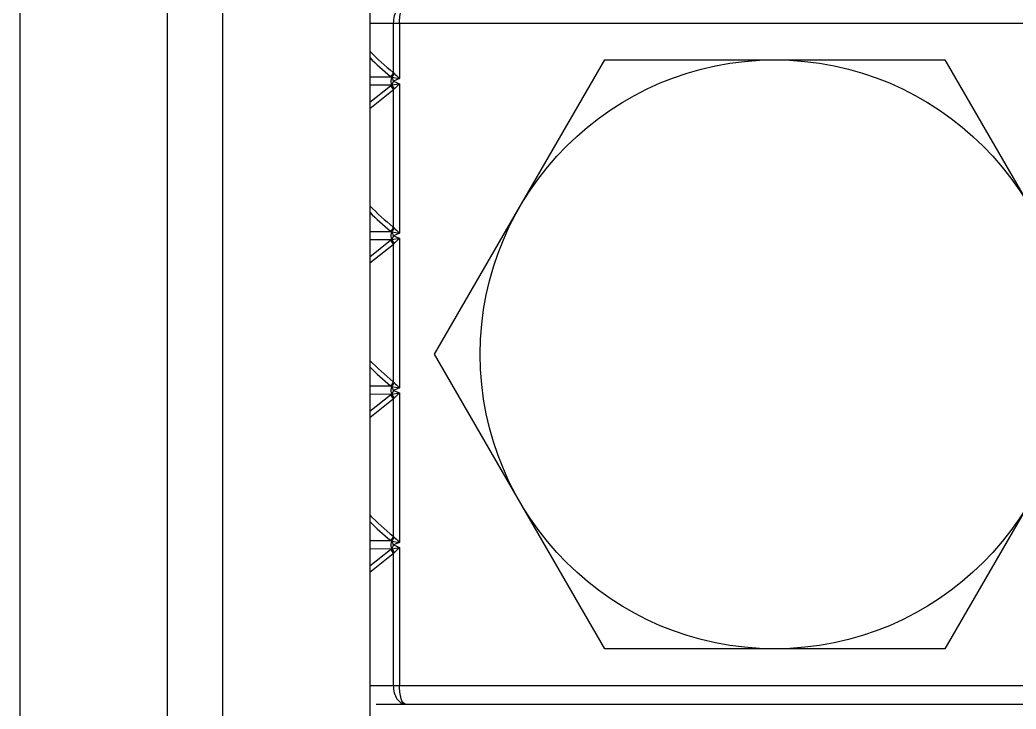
# Model space of a CAD drawing. Extents: x 4995099 to 5303443, y 4627657 to 4889583.
# Drawn here: x 5028668.5 to 5029071.1, y 4753318.7 to 4753597.3 of the extents above; entities that cross this region are included whole.
import ezdxf

# ---------------------------------------------------------------- set-up
doc = ezdxf.new("R2010")
doc.units = 0
doc.header["$LTSCALE"] = 1000
doc.header["$MEASUREMENT"] = 0
doc.layers.get('0').update_dxf_attribs({"color": 4, "linetype": 'CONTINUOUS'})

msp = doc.modelspace()

# ---------------------------------------------------------------- linework, layer by layer
at = {"linetype": 'Continuous'}
for p, q in [((5028668.47, 4754136.29), (5028668.47, 4748210.01)), ((5028728, 4754136.29), (5028728, 4748210.01)), ((5028750.33, 4754136.29), (5028750.33, 4748210.01)), ((5028809.86, 4754136.29), (5028809.86, 4748210.01)), ((5028809.86, 4753596.03), (5029137.28, 4753596.03)), ((5028819.39, 4753596.03), (5028819.39, 4753576.03)), ((5028821.87, 4753596.03), (5028821.87, 4753573.58)), ((5028836.09, 4753462.08), (5028904.83, 4753581.15)), ((5028904.83, 4753581.15), (5029042.31, 4753581.15)), ((5029042.31, 4753581.15), (5029111.06, 4753462.08)), ((5028819.6, 4753575.79), (5028819.39, 4753576.03)), ((5028819.69, 4753575.7), (5028819.6, 4753575.79)), ((5028818.61, 4753574.16), (5028809.86, 4753574.16)), ((5028818.56, 4753570.9), (5028809.86, 4753570.93)), ((5028809.86, 4753564.06), (5028818.25, 4753570.69)), ((5028818.56, 4753570.9), (5028818.75, 4753570.95)), ((5028818.76, 4753574.13), (5028818.61, 4753574.16)), ((5028818.75, 4753570.95), (5028818.81, 4753570.97)), ((5028818.8, 4753574.11), (5028821.87, 4753573.58)), ((5028819.49, 4753572.54), (5028818.81, 4753570.97)), ((5028818.81, 4753570.97), (5028821.87, 4753571.5)), ((5028821.87, 4753573.58), (5028819.49, 4753572.54)), ((5028819.49, 4753572.54), (5028821.87, 4753571.5)), ((5028821.87, 4753571.5), (5028821.87, 4753511.07)), ((5028809.86, 4753561.51), (5028819.39, 4753569.06)), ((5028819.39, 4753569.06), (5028819.57, 4753569.26)), ((5028819.39, 4753569.06), (5028819.39, 4753513.52)), ((5028819.57, 4753569.26), (5028819.67, 4753569.35)), ((5028819.67, 4753569.35), (5028819.73, 4753569.41)), ((5028818.61, 4753511.65), (5028809.86, 4753511.66)), ((5028818.76, 4753511.62), (5028818.61, 4753511.65)), ((5028818.8, 4753511.6), (5028821.87, 4753511.07)), ((5028819.6, 4753513.28), (5028819.39, 4753513.52)), ((5028821.87, 4753511.07), (5028819.49, 4753510.03)), ((5028819.69, 4753513.19), (5028819.6, 4753513.28)), ((5028818.56, 4753508.39), (5028809.86, 4753508.42)), ((5028809.86, 4753501.55), (5028818.25, 4753508.19)), ((5028809.86, 4753499.01), (5028819.39, 4753506.55)), ((5028818.56, 4753508.39), (5028818.75, 4753508.44)), ((5028818.75, 4753508.44), (5028818.81, 4753508.46)), ((5028819.49, 4753510.03), (5028818.81, 4753508.46)), ((5028818.81, 4753508.46), (5028821.87, 4753508.99)), ((5028819.39, 4753506.55), (5028819.57, 4753506.75)), ((5028819.39, 4753506.55), (5028819.39, 4753451.01)), ((5028819.49, 4753510.03), (5028821.87, 4753508.99)), ((5028819.57, 4753506.75), (5028819.67, 4753506.84)), ((5028819.67, 4753506.84), (5028819.73, 4753506.9)), ((5028821.87, 4753508.99), (5028821.87, 4753448.56)), ((5028904.83, 4753343.02), (5028836.09, 4753462.08)), ((5029111.06, 4753462.08), (5029042.31, 4753343.02)), ((5028819.6, 4753450.77), (5028819.39, 4753451.01)), ((5028819.69, 4753450.69), (5028819.6, 4753450.77)), ((5028818.61, 4753449.15), (5028809.86, 4753449.15)), ((5028818.56, 4753445.88), (5028809.86, 4753445.91)), ((5028809.86, 4753439.04), (5028818.25, 4753445.68)), ((5028818.56, 4753445.88), (5028818.75, 4753445.93)), ((5028818.76, 4753449.11), (5028818.61, 4753449.15)), ((5028818.75, 4753445.93), (5028818.81, 4753445.96)), ((5028818.8, 4753449.09), (5028821.87, 4753448.56)), ((5028819.49, 4753447.52), (5028818.81, 4753445.96)), ((5028818.81, 4753445.96), (5028821.87, 4753446.48)), ((5028821.87, 4753448.56), (5028819.49, 4753447.52)), ((5028819.49, 4753447.52), (5028821.87, 4753446.48)), ((5028821.87, 4753446.48), (5028821.87, 4753386.05)), ((5028809.86, 4753436.5), (5028819.39, 4753444.04)), ((5028819.39, 4753444.04), (5028819.57, 4753444.24)), ((5028819.39, 4753444.04), (5028819.39, 4753388.5)), ((5028819.57, 4753444.24), (5028819.67, 4753444.34)), ((5028819.67, 4753444.34), (5028819.73, 4753444.39)), ((5028818.61, 4753386.64), (5028809.86, 4753386.64)), ((5028818.76, 4753386.6), (5028818.61, 4753386.64)), ((5028818.8, 4753386.58), (5028821.87, 4753386.05)), ((5028819.6, 4753388.26), (5028819.39, 4753388.5)), ((5028821.87, 4753386.05), (5028819.49, 4753385.01)), ((5028819.69, 4753388.18), (5028819.6, 4753388.26)), ((5028818.56, 4753383.37), (5028809.86, 4753383.4)), ((5028809.86, 4753376.53), (5028818.25, 4753383.17)), ((5028809.86, 4753373.99), (5028819.39, 4753381.53)), ((5028818.56, 4753383.37), (5028818.75, 4753383.42)), ((5028818.75, 4753383.42), (5028818.81, 4753383.45)), ((5028819.49, 4753385.01), (5028818.81, 4753383.45)), ((5028818.81, 4753383.45), (5028821.87, 4753383.98)), ((5028819.39, 4753381.53), (5028819.57, 4753381.74)), ((5028819.39, 4753381.53), (5028819.39, 4753328.14)), ((5028819.49, 4753385.01), (5028821.87, 4753383.98)), ((5028819.57, 4753381.74), (5028819.67, 4753381.83)), ((5028819.67, 4753381.83), (5028819.73, 4753381.88)), ((5028821.87, 4753383.98), (5028821.87, 4753328.14)), ((5029042.31, 4753343.02), (5028904.83, 4753343.02)), ((5028809.86, 4753328.14), (5029137.28, 4753328.14)), ((5028812.47, 4753320.69), (5029134.67, 4753320.69))]:
    msp.add_line(p, q, dxfattribs=at)
msp.add_circle((5028973.57, 4753462.08), 119.06, dxfattribs=at)
for centre, radius, start, end in [((5028901.81, 4753676.59), 130.02, 224.9882, 230.6634), ((5028902.42, 4753675.39), 131.46, 225.2411, 230.1872), ((5028819.73, 4753576.19), 2.31, 230.2237, 240.9585), ((5028819.69, 4753568.87), 2.33, 119.1442, 128.3025), ((5028901.81, 4753614.08), 130.02, 224.9882, 230.6634), ((5028902.42, 4753612.88), 131.46, 225.2411, 230.1872), ((5028819.73, 4753513.68), 2.31, 230.2237, 240.9585), ((5028819.69, 4753506.36), 2.33, 119.1442, 128.3025), ((5028901.81, 4753551.57), 130.02, 224.9882, 230.6634), ((5028902.42, 4753550.37), 131.46, 225.2411, 230.1872), ((5028819.73, 4753451.17), 2.31, 230.2237, 240.9585), ((5028819.69, 4753443.85), 2.33, 119.1442, 128.3025), ((5028901.81, 4753489.06), 130.02, 224.9882, 230.6634), ((5028902.42, 4753487.86), 131.46, 225.2411, 230.1872), ((5028819.73, 4753388.66), 2.31, 230.2237, 240.9585), ((5028819.69, 4753381.34), 2.33, 119.1442, 128.3025)]:
    msp.add_arc(centre, radius, start, end, dxfattribs=at)
for points, knots in [([(5028824.26, 4753603.47), (5028823.63, 4753603.47), (5028822.24, 4753603.02), (5028820.66, 4753601.31), (5028819.63, 4753598.88), (5028819.39, 4753597.01), (5028819.39, 4753596.03)], [0, 0, 0, 0, 0.195972, 0.42512, 0.697797, 1, 1, 1, 1]), ([(5028821.87, 4753596.03), (5028821.87, 4753597.82), (5028822.13, 4753600.25), (5028823.09, 4753602.78), (5028823.91, 4753603.47), (5028824.26, 4753603.47)], [0, 0, 0, 0, 0.657525, 0.871922, 1, 1, 1, 1]), ([(5028819.69, 4753575.7), (5028819.86, 4753575.55), (5028820.6, 4753574.86), (5028821.32, 4753574.14), (5028821.87, 4753573.58)], [0, 0, 0, 0, 0.225254, 1, 1, 1, 1]), ([(5028818.78, 4753574.15), (5028818.67, 4753573.92), (5028818.33, 4753572.89), (5028818.4, 4753571.7), (5028818.75, 4753570.95)], [0, 0, 0, 0, 0.236634, 1, 1, 1, 1]), ([(5028819.49, 4753572.54), (5028819.42, 4753572.69), (5028819.19, 4753573.23), (5028818.91, 4753573.75), (5028818.78, 4753574.15)], [0, 0, 0, 0, 0.285481, 1, 1, 1, 1]), ([(5028819.73, 4753569.41), (5028819.9, 4753569.56), (5028820.62, 4753570.24), (5028821.33, 4753570.95), (5028821.87, 4753571.5)], [0, 0, 0, 0, 0.226794, 1, 1, 1, 1]), ([(5028818.78, 4753511.64), (5028818.67, 4753511.41), (5028818.33, 4753510.38), (5028818.4, 4753509.19), (5028818.75, 4753508.44)], [0, 0, 0, 0, 0.236634, 1, 1, 1, 1]), ([(5028819.49, 4753510.03), (5028819.42, 4753510.18), (5028819.19, 4753510.72), (5028818.91, 4753511.24), (5028818.78, 4753511.64)], [0, 0, 0, 0, 0.285481, 1, 1, 1, 1]), ([(5028819.69, 4753513.19), (5028819.86, 4753513.04), (5028820.6, 4753512.35), (5028821.32, 4753511.63), (5028821.87, 4753511.07)], [0, 0, 0, 0, 0.225254, 1, 1, 1, 1]), ([(5028819.73, 4753506.9), (5028819.9, 4753507.05), (5028820.62, 4753507.74), (5028821.33, 4753508.44), (5028821.87, 4753508.99)], [0, 0, 0, 0, 0.226794, 1, 1, 1, 1]), ([(5028819.69, 4753450.69), (5028819.86, 4753450.53), (5028820.6, 4753449.84), (5028821.32, 4753449.12), (5028821.87, 4753448.56)], [0, 0, 0, 0, 0.225254, 1, 1, 1, 1]), ([(5028818.78, 4753449.14), (5028818.67, 4753448.91), (5028818.33, 4753447.87), (5028818.4, 4753446.68), (5028818.75, 4753445.93)], [0, 0, 0, 0, 0.236634, 1, 1, 1, 1]), ([(5028819.49, 4753447.52), (5028819.42, 4753447.68), (5028819.19, 4753448.21), (5028818.91, 4753448.73), (5028818.78, 4753449.14)], [0, 0, 0, 0, 0.285481, 1, 1, 1, 1]), ([(5028819.73, 4753444.39), (5028819.9, 4753444.54), (5028820.62, 4753445.23), (5028821.33, 4753445.93), (5028821.87, 4753446.48)], [0, 0, 0, 0, 0.226794, 1, 1, 1, 1]), ([(5028818.78, 4753386.63), (5028818.67, 4753386.4), (5028818.33, 4753385.36), (5028818.4, 4753384.17), (5028818.75, 4753383.42)], [0, 0, 0, 0, 0.236634, 1, 1, 1, 1]), ([(5028819.49, 4753385.01), (5028819.42, 4753385.17), (5028819.19, 4753385.71), (5028818.91, 4753386.23), (5028818.78, 4753386.63)], [0, 0, 0, 0, 0.285481, 1, 1, 1, 1]), ([(5028819.69, 4753388.18), (5028819.86, 4753388.03), (5028820.6, 4753387.33), (5028821.32, 4753386.61), (5028821.87, 4753386.05)], [0, 0, 0, 0, 0.225254, 1, 1, 1, 1]), ([(5028819.73, 4753381.88), (5028819.9, 4753382.03), (5028820.62, 4753382.72), (5028821.33, 4753383.43), (5028821.87, 4753383.98)], [0, 0, 0, 0, 0.226794, 1, 1, 1, 1]), ([(5028819.39, 4753328.14), (5028819.39, 4753327.16), (5028819.63, 4753325.29), (5028820.66, 4753322.86), (5028822.24, 4753321.15), (5028823.63, 4753320.69), (5028824.26, 4753320.69)], [0, 0, 0, 0, 0.302203, 0.57488, 0.804028, 1, 1, 1, 1]), ([(5028824.26, 4753320.69), (5028823.91, 4753320.7), (5028823.09, 4753321.39), (5028822.13, 4753323.92), (5028821.87, 4753326.34), (5028821.87, 4753328.14)], [0, 0, 0, 0, 0.128078, 0.342475, 1, 1, 1, 1])]:
    msp.add_open_spline(points, degree=3, knots=knots, dxfattribs=at)
for points in [[(5028819.39, 4753576.03), (5028819.23, 4753575.39), (5028818.79, 4753574.78), (5028818.25, 4753574.41)], [(5028819.6, 4753575.79), (5028819.46, 4753575.17), (5028819.09, 4753574.57), (5028818.61, 4753574.16)], [(5028818.76, 4753574.13), (5028819.2, 4753574.55), (5028819.56, 4753575.11), (5028819.69, 4753575.7)], [(5028819.39, 4753569.06), (5028819.24, 4753569.7), (5028818.8, 4753570.32), (5028818.25, 4753570.69)], [(5028819.57, 4753569.26), (5028819.43, 4753569.89), (5028819.06, 4753570.5), (5028818.56, 4753570.9)], [(5028819.67, 4753569.35), (5028819.54, 4753569.95), (5028819.21, 4753570.54), (5028818.75, 4753570.95)], [(5028819.73, 4753569.41), (5028819.58, 4753569.99), (5028819.25, 4753570.57), (5028818.81, 4753570.97)], [(5028819.39, 4753513.52), (5028819.23, 4753512.88), (5028818.79, 4753512.27), (5028818.25, 4753511.9)], [(5028819.6, 4753513.28), (5028819.46, 4753512.66), (5028819.09, 4753512.06), (5028818.61, 4753511.65)], [(5028818.76, 4753511.62), (5028819.2, 4753512.04), (5028819.56, 4753512.6), (5028819.69, 4753513.19)], [(5028819.39, 4753506.55), (5028819.24, 4753507.19), (5028818.8, 4753507.81), (5028818.25, 4753508.19)], [(5028819.57, 4753506.75), (5028819.43, 4753507.38), (5028819.06, 4753507.99), (5028818.56, 4753508.39)], [(5028819.67, 4753506.84), (5028819.54, 4753507.44), (5028819.21, 4753508.03), (5028818.75, 4753508.44)], [(5028819.73, 4753506.9), (5028819.58, 4753507.49), (5028819.25, 4753508.06), (5028818.81, 4753508.46)], [(5028819.39, 4753451.01), (5028819.23, 4753450.37), (5028818.79, 4753449.76), (5028818.25, 4753449.39)], [(5028819.6, 4753450.77), (5028819.46, 4753450.15), (5028819.09, 4753449.55), (5028818.61, 4753449.15)], [(5028818.76, 4753449.11), (5028819.2, 4753449.53), (5028819.56, 4753450.09), (5028819.69, 4753450.69)], [(5028819.39, 4753444.04), (5028819.24, 4753444.69), (5028818.8, 4753445.3), (5028818.25, 4753445.68)], [(5028819.57, 4753444.24), (5028819.43, 4753444.87), (5028819.06, 4753445.48), (5028818.56, 4753445.88)], [(5028819.67, 4753444.34), (5028819.54, 4753444.93), (5028819.21, 4753445.52), (5028818.75, 4753445.93)], [(5028819.73, 4753444.39), (5028819.58, 4753444.98), (5028819.25, 4753445.55), (5028818.81, 4753445.96)], [(5028819.39, 4753388.5), (5028819.23, 4753387.86), (5028818.79, 4753387.26), (5028818.25, 4753386.88)], [(5028819.6, 4753388.26), (5028819.46, 4753387.64), (5028819.09, 4753387.04), (5028818.61, 4753386.64)], [(5028818.76, 4753386.6), (5028819.2, 4753387.02), (5028819.56, 4753387.58), (5028819.69, 4753388.18)], [(5028819.39, 4753381.53), (5028819.24, 4753382.18), (5028818.8, 4753382.79), (5028818.25, 4753383.17)], [(5028819.57, 4753381.74), (5028819.43, 4753382.36), (5028819.06, 4753382.97), (5028818.56, 4753383.37)], [(5028819.67, 4753381.83), (5028819.54, 4753382.42), (5028819.21, 4753383.01), (5028818.75, 4753383.42)], [(5028819.73, 4753381.88), (5028819.58, 4753382.47), (5028819.25, 4753383.04), (5028818.81, 4753383.45)]]:
    msp.add_open_spline(points, degree=3, dxfattribs=at)

doc.saveas('drawing.dxf')
